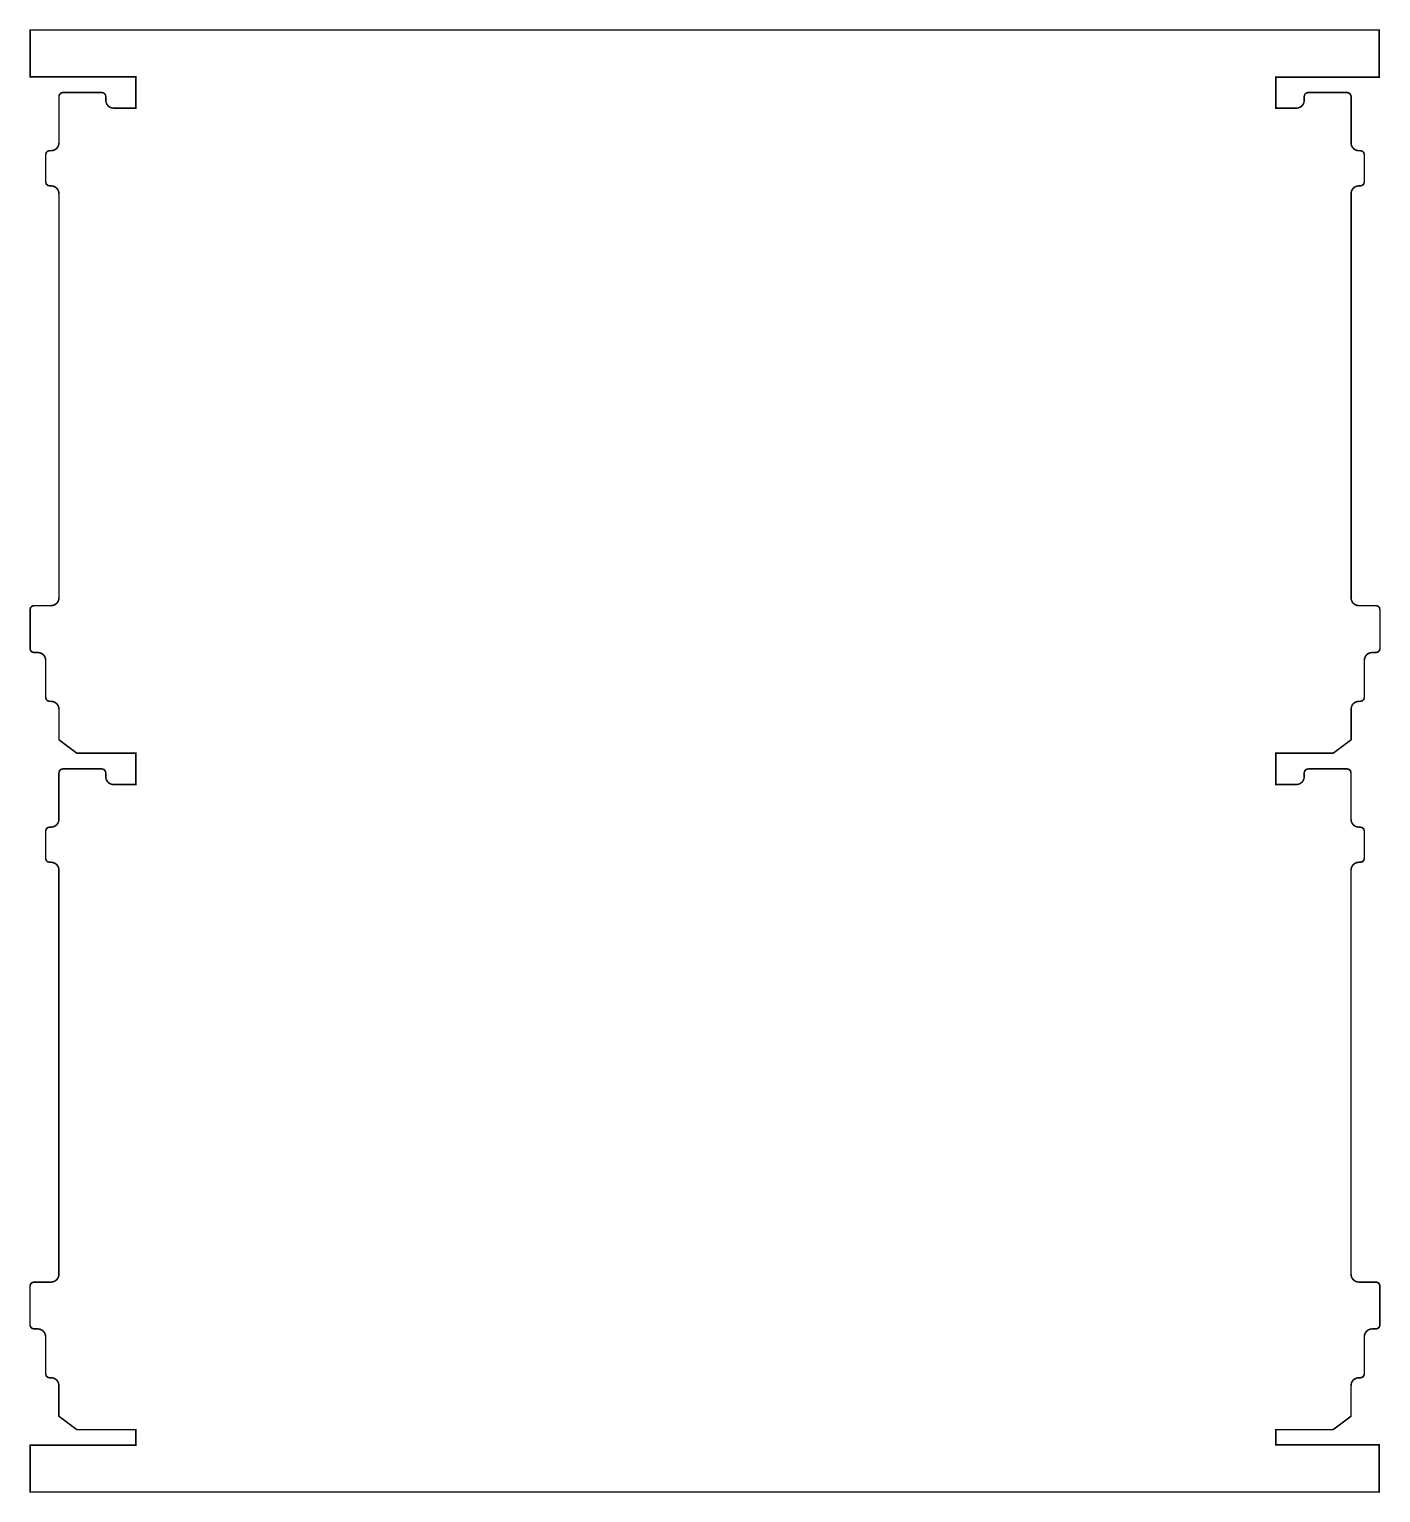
# Model space of a CAD drawing. Extents: x 223 to 396, y 106 to 293.
import ezdxf

# ---------------------------------------------------------------- set-up
doc = ezdxf.new("R2010")
doc.units = 0
doc.layers.add('118200-1ROU1_GBR', color=14, linetype='CONTINUOUS')

msp = doc.modelspace()

# ---------------------------------------------------------------- linework, layer by layer
at = {"layer": '118200-1ROU1_GBR', "const_width": 0.2}
msp.add_lwpolyline([(395.96121, 293.397712), (395.96121, 287.373696), (382.7288, 287.373696), (382.7288, 283.399306), (385.359198, 283.399306), (385.618, 283.433394), (385.859198, 283.533292), (386.06631, 283.692194), (386.225212, 283.899306), (386.32511, 284.140504), (386.359196, 284.399304), (386.359196, 284.899304), (386.4261, 285.14929), (386.60921, 285.332298), (386.859196, 285.399302), (391.859212, 285.399302), (392.109198, 285.332298), (392.292206, 285.14929), (392.35921, 284.899304), (392.35921, 278.949302), (392.393196, 278.690502), (392.493196, 278.449304), (392.652098, 278.242192), (392.85921, 278.08329), (393.100408, 277.983392), (393.359234, 277.949304), (393.559208, 277.949304), (393.809194, 277.8823), (393.992202, 277.699292), (394.059206, 277.449306), (394.059206, 273.954342), (393.992202, 273.6993), (393.809194, 273.516294), (393.559208, 273.449288), (393.359208, 273.449288), (393.100408, 273.415202), (392.85921, 273.315304), (392.652098, 273.1564), (392.493196, 272.94929), (392.393196, 272.70809), (392.35921, 272.44929), (392.35921, 220.699304), (392.393196, 220.440504), (392.493196, 220.199306), (392.652098, 219.992194), (392.85921, 219.833292), (393.100408, 219.733394), (393.359234, 219.699306), (395.559204, 219.699306), (395.80919, 219.632302), (395.992198, 219.449294), (396.059202, 219.199308), (396.059202, 214.199292), (395.992198, 213.949306), (395.80919, 213.766298), (395.559204, 213.699294), (395.05923, 213.699294), (394.800404, 213.665206), (394.559206, 213.565308), (394.352094, 213.406406), (394.19309, 213.199294), (394.093294, 212.958122), (394.059206, 212.69927), (394.059206, 207.949292), (393.992202, 207.699306), (393.809194, 207.516298), (393.559208, 207.449292), (393.359208, 207.449292), (393.100408, 207.415206), (392.85921, 207.315308), (392.652098, 207.156406), (392.493196, 206.949294), (392.393196, 206.708096), (392.35921, 206.449294), (392.35921, 202.52431), (390.05919, 200.799294), (382.724406, 200.799294), (382.724406, 196.794908), (385.354804, 196.794908), (385.613606, 196.828994), (385.854804, 196.928892), (386.06189, 197.087794), (386.220792, 197.294906), (386.32069, 197.536104), (386.354802, 197.794906), (386.354802, 198.294904), (386.421808, 198.544892), (386.60479, 198.727898), (386.848172, 198.793126), (386.861532, 198.794904), (391.849762, 198.794904), (392.104804, 198.727898), (392.28781, 198.544892), (392.35479, 198.294904), (392.35479, 192.344904), (392.388902, 192.086104), (392.4887, 191.844904), (392.647704, 191.637794), (392.85479, 191.47889), (393.095912, 191.378992), (393.354788, 191.344906), (393.54976, 191.344906), (393.8048, 191.2779), (393.987808, 191.094894), (394.054812, 190.844906), (394.054812, 187.344888), (393.987808, 187.094902), (393.8048, 186.911894), (393.561418, 186.846668), (393.548058, 186.84489), (393.354788, 186.84489), (393.095912, 186.810802), (392.85479, 186.710904), (392.647704, 186.552002), (392.4887, 186.34489), (392.388902, 186.103692), (392.35479, 185.844892), (392.35479, 134.094906), (392.388902, 133.836106), (392.4887, 133.594906), (392.647704, 133.387796), (392.85479, 133.228892), (393.095912, 133.128994), (393.354788, 133.094908), (395.55481, 133.094908), (395.804796, 133.027902), (395.987804, 132.844896), (396.054808, 132.594908), (396.054808, 127.594894), (395.987804, 127.344906), (395.804796, 127.1619), (395.55481, 127.094894), (395.05481, 127.094894), (394.79601, 127.060808), (394.554812, 126.96091), (394.3477, 126.802008), (394.188798, 126.594896), (394.088798, 126.353696), (394.054812, 126.094896), (394.054812, 121.344894), (393.987808, 121.094906), (393.8048, 120.9119), (393.561418, 120.846672), (393.548058, 120.844894), (393.354788, 120.844894), (393.095912, 120.810808), (392.85479, 120.71091), (392.647704, 120.552006), (392.4887, 120.344896), (392.388902, 120.103696), (392.35479, 119.844896), (392.35479, 115.91991), (390.054796, 114.194894), (382.724406, 114.194894), (382.724406, 112.246892), (395.966798, 112.246892), (395.966798, 106.222902), (223.1708, 106.222902), (223.1708, 112.216896), (236.694396, 112.216896), (236.694396, 114.194894), (229.154812, 114.194894), (226.854792, 115.91991), (226.854792, 119.844896), (226.820704, 120.103696), (226.720806, 120.344896), (226.561904, 120.552006), (226.354792, 120.71091), (226.113594, 120.810808), (225.854794, 120.844894), (225.654794, 120.844894), (225.404808, 120.9119), (225.2218, 121.094906), (225.154794, 121.344894), (225.154794, 126.094896), (225.120708, 126.353696), (225.02081, 126.594896), (224.861908, 126.802008), (224.654796, 126.96091), (224.413598, 127.060808), (224.154796, 127.094894), (223.654798, 127.094894), (223.404812, 127.1619), (223.221804, 127.344906), (223.154798, 127.594894), (223.154798, 132.594908), (223.221804, 132.844896), (223.404812, 133.027902), (223.654798, 133.094908), (225.854794, 133.094908), (226.113594, 133.128994), (226.354792, 133.228892), (226.561904, 133.387796), (226.720806, 133.594906), (226.820704, 133.836106), (226.854792, 134.094906), (226.854792, 185.844892), (226.820704, 186.103692), (226.720806, 186.34489), (226.561904, 186.552002), (226.354792, 186.710904), (226.113594, 186.810802), (225.854794, 186.84489), (225.654794, 186.84489), (225.404808, 186.911894), (225.2218, 187.094902), (225.154794, 187.344888), (225.154794, 190.844906), (225.2218, 191.094894), (225.404808, 191.2779), (225.654794, 191.344906), (225.854794, 191.344906), (226.113594, 191.378992), (226.354792, 191.47889), (226.561904, 191.637794), (226.720806, 191.844904), (226.820704, 192.086104), (226.854792, 192.344904), (226.854792, 198.294904), (226.921796, 198.544892), (227.104804, 198.727898), (227.35479, 198.794904), (232.354806, 198.794904), (232.604792, 198.727898), (232.7878, 198.544892), (232.854804, 198.294904), (232.854804, 197.794906), (232.888892, 197.536104), (232.98879, 197.294906), (233.147692, 197.087794), (233.354804, 196.928892), (233.5959, 196.828994), (233.854802, 196.794908), (236.694396, 196.794908), (236.694396, 200.799294), (229.159206, 200.799294), (226.85921, 202.52431), (226.85921, 206.44932), (226.825098, 206.70807), (226.7252, 206.949294), (226.566298, 207.156406), (226.359212, 207.315308), (226.117988, 207.415206), (225.859188, 207.449292), (225.659188, 207.449292), (225.409202, 207.516298), (225.226194, 207.699306), (225.15919, 207.949292), (225.15919, 212.699296), (225.125102, 212.958096), (225.025204, 213.199294), (224.866302, 213.406406), (224.65919, 213.565308), (224.417992, 213.665206), (224.159166, 213.699294), (223.659192, 213.699294), (223.409206, 213.766298), (223.226198, 213.949306), (223.159194, 214.199292), (223.159194, 219.199308), (223.226198, 219.449294), (223.409206, 219.632302), (223.659192, 219.699306), (225.859162, 219.699306), (226.117988, 219.733394), (226.359212, 219.833292), (226.566298, 219.992194), (226.7252, 220.199306), (226.825098, 220.44053), (226.85921, 220.69928), (226.85921, 272.449316), (226.825098, 272.708066), (226.7252, 272.94929), (226.566298, 273.1564), (226.359212, 273.315304), (226.117988, 273.415202), (225.859188, 273.449288), (225.659188, 273.449288), (225.409202, 273.516294), (225.226194, 273.6993), (225.160966, 273.942684), (225.15919, 273.956044), (225.15919, 277.449306), (225.226194, 277.699292), (225.409202, 277.8823), (225.659188, 277.949304), (225.859162, 277.949304), (226.117988, 277.983392), (226.359212, 278.08329), (226.566298, 278.242192), (226.7252, 278.449304), (226.825098, 278.690528), (226.85921, 278.949278), (226.85921, 284.899304), (226.92619, 285.14929), (227.109198, 285.332298), (227.35258, 285.397524), (227.365942, 285.399302), (232.35417, 285.399302), (232.609212, 285.332298), (232.792194, 285.14929), (232.8592, 284.899304), (232.8592, 284.399304), (232.89321, 284.140504), (232.993108, 283.899306), (233.152112, 283.692194), (233.359172, 283.533292), (233.600396, 283.433394), (233.859198, 283.399306), (236.69879, 283.399306), (236.69879, 287.403692), (223.179412, 287.403692), (223.179412, 293.397712), (395.96121, 293.397712)], dxfattribs=at)

doc.saveas('drawing.dxf')
